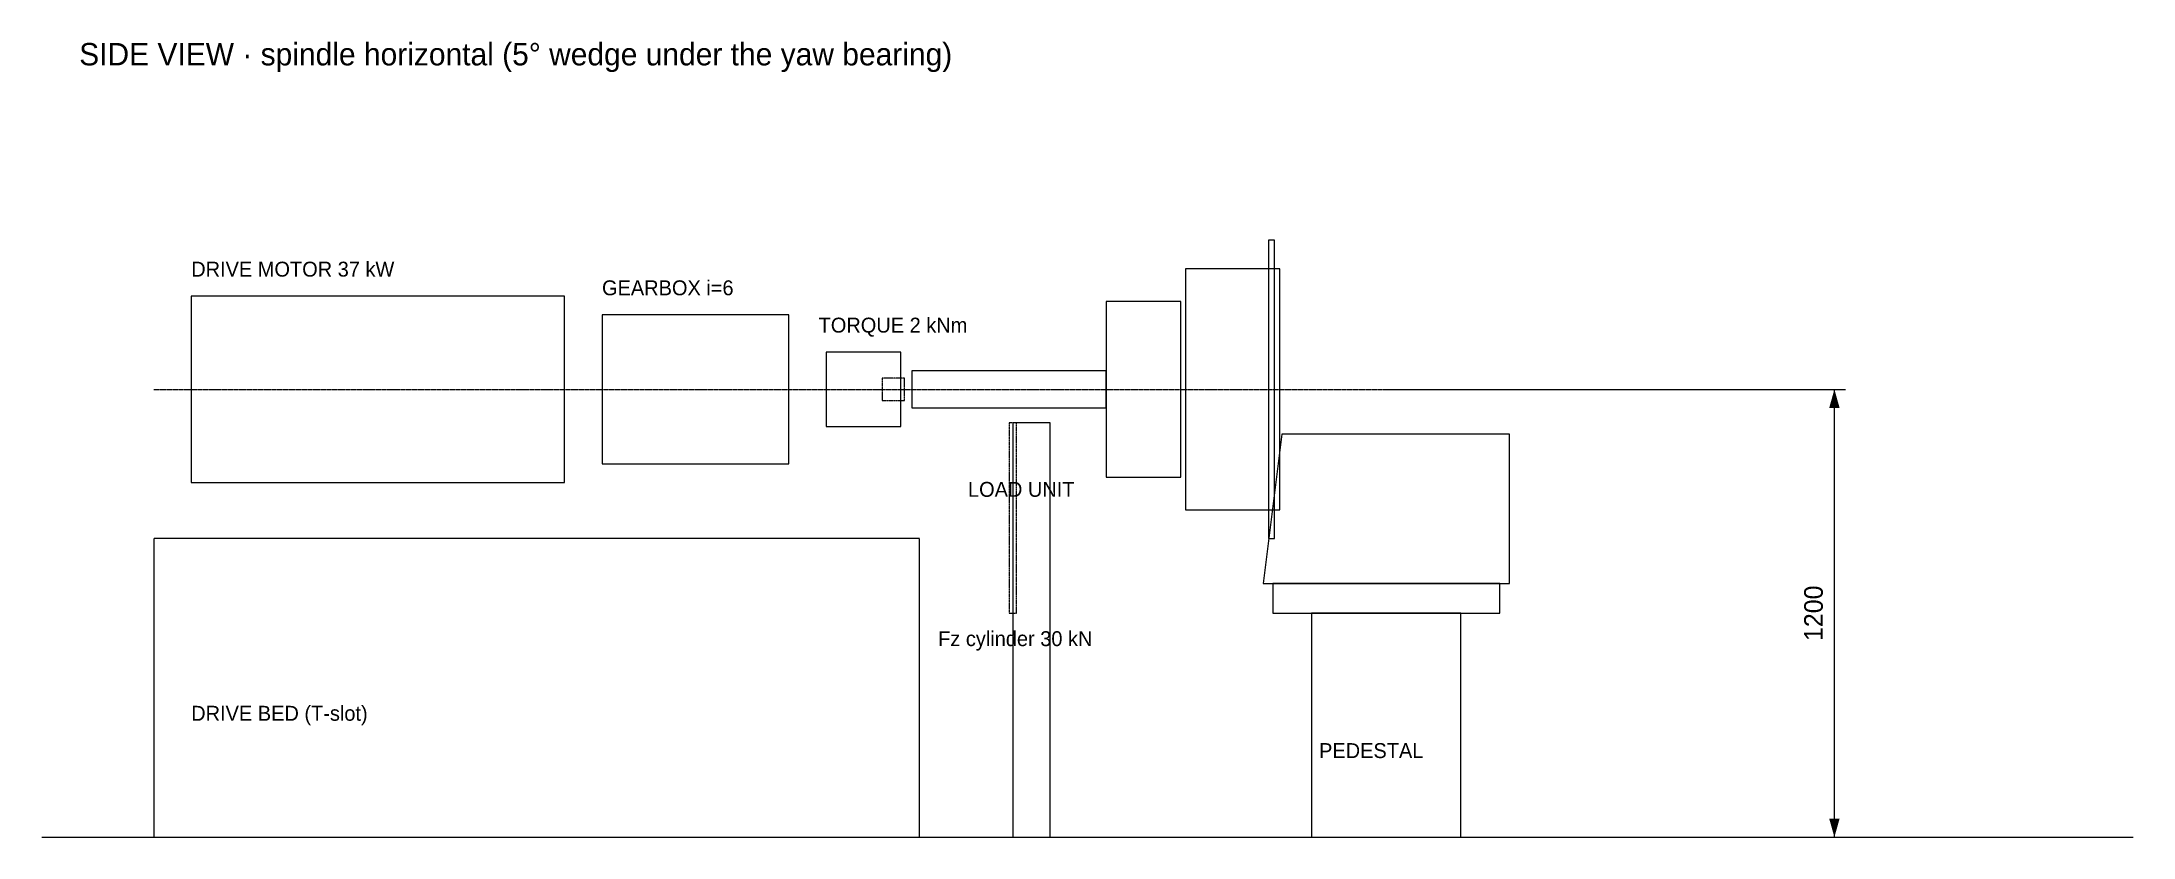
# Model space of a CAD drawing. Header units: millimetres. Extents: x 0 to 5600, y 0 to 2131.
import ezdxf
from ezdxf.enums import TextEntityAlignment as Align

# ---------------------------------------------------------------- set-up
doc = ezdxf.new("R2010")
doc.units = ezdxf.units.MM
for name, pattern in [('CENTER', [5.08, 3.175, -0.635, 0.635, -0.635]), ('DASHED', [1.524, 1.27, -0.254]), ('PHANTOM', [6.35, 3.175, -0.635, 0.635, -0.635, 0.635, -0.635])]:
    doc.linetypes.add(name, pattern=pattern)
for name, color, linetype in [('CENTER', 1, 'CENTER'), ('DIM', 3, 'Continuous'), ('HIDDEN', 8, 'DASHED'), ('OUTLINE', 7, 'Continuous'), ('PHANTOM', 5, 'PHANTOM'), ('TEXT', 3, 'Continuous')]:
    doc.layers.add(name, color=color, linetype=linetype)

msp = doc.modelspace()

# ---------------------------------------------------------------- hatches: boundary and pattern name
at = {"layer": 'DIM'}
for points in [[(4800, 1200), (4786, 1150), (4814, 1150)], [(4800, 0), (4814, 50), (4786, 50)]]:
    msp.add_hatch(color=7, dxfattribs=at).paths.add_polyline_path(points)

# ---------------------------------------------------------------- linework, layer by layer
at = {"layer": 'CENTER'}
msp.add_line((300, 1200), (4100, 1200), dxfattribs=at)
at = {"layer": 'DIM'}
for p, q in [((3600, 1200), (4830, 1200)), ((4800, 0), (4800, 1200)), ((3600, 0), (4830, 0))]:
    msp.add_line(p, q, dxfattribs=at)
at = {"layer": 'HIDDEN'}
msp.add_lwpolyline([(300, 0), (2350, 0), (2350, 800), (300, 800)], close=True, dxfattribs=at)
at = {"layer": 'OUTLINE'}
msp.add_line((0, 0), (5600, 0), dxfattribs=at)
for points in [[(3285, 800), (3301, 800), (3301, 1600), (3285, 1600)], [(3062, 877), (3315, 877), (3315, 1523), (3062, 1523)], [(400, 950), (1400, 950), (1400, 1450), (400, 1450)], [(1500, 1000), (2000, 1000), (2000, 1400), (1500, 1400)], [(2850, 965), (3050, 965), (3050, 1435), (2850, 1435)], [(2100, 1100), (2300, 1100), (2300, 1300), (2100, 1300)], [(2330, 1150), (2850, 1150), (2850, 1250), (2330, 1250)], [(2600, 0), (2700, 0), (2700, 1110), (2600, 1110)], [(3270, 680), (3930, 680), (3930, 1080), (3320, 1080)], [(3296, 600), (3904, 600), (3904, 680), (3296, 680)], [(3400, 0), (3800, 0), (3800, 600), (3400, 600)]]:
    msp.add_lwpolyline(points, close=True, dxfattribs=at)
at = {"layer": 'PHANTOM'}
for points in [[(2250, 1170), (2310, 1170), (2310, 1230), (2250, 1230)], [(2590, 600), (2610, 600), (2610, 1110), (2590, 1110)]]:
    msp.add_lwpolyline(points, close=True, dxfattribs=at)

# ---------------------------------------------------------------- texts
at = {"layer": 'DIM'}
msp.add_text('1200', height=50, rotation=90, dxfattribs=at).set_placement((4784, 600), align=Align.BOTTOM_CENTER)
at = {"layer": 'TEXT'}
for s, height, p in [('SIDE VIEW · spindle horizontal (5° wedge under the yaw bearing)', 60, (100, 2050)), ('DRIVE MOTOR 37 kW', 40, (400, 1490)), ('GEARBOX i=6', 40, (1500, 1440)), ('TORQUE 2 kNm', 40, (2080, 1340)), ('LOAD UNIT', 40, (2480, 900)), ('Fz cylinder 30 kN', 40, (2400, 500)), ('DRIVE BED (T-slot)', 40, (400, 300)), ('PEDESTAL', 40, (3420, 200))]:
    msp.add_text(s, height=height, dxfattribs=at).set_placement(p, align=Align.BOTTOM_LEFT)

doc.saveas('drawing.dxf')
